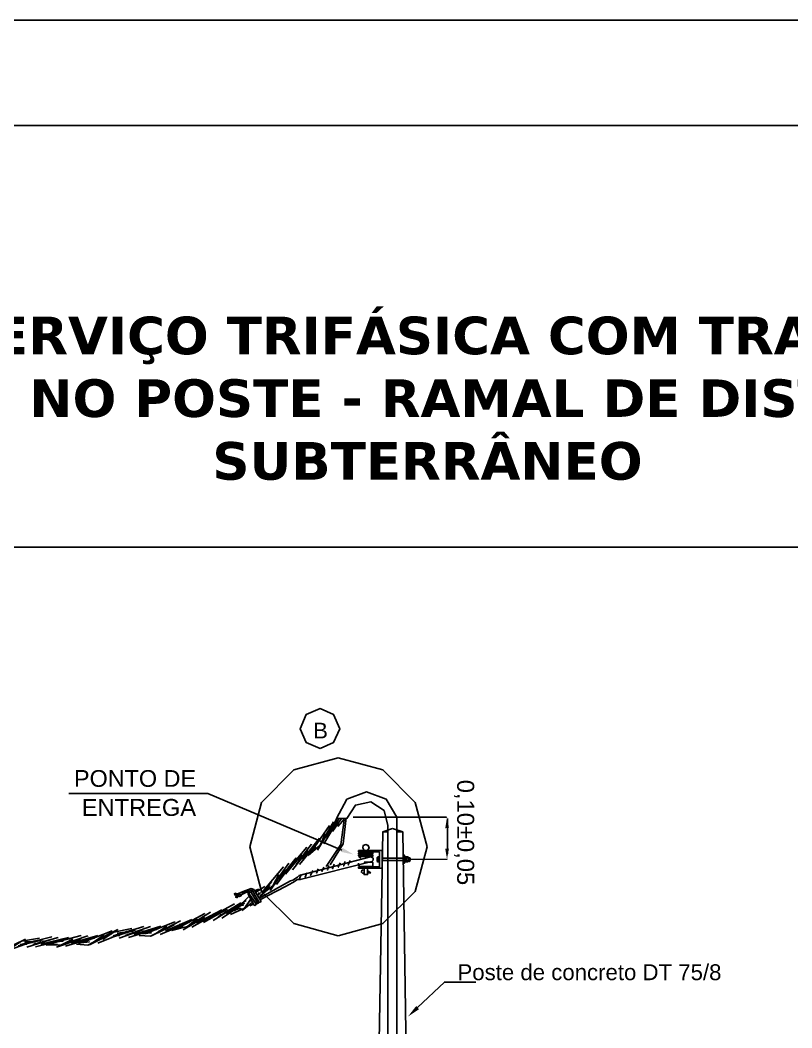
# Model space of a CAD drawing. Header units: millimetres. Extents: x 2300 to 2597, y 2140 to 2350.
# Drawn here: x 2488.2 to 2539.5, y 2283 to 2350 of the extents above; entities that cross this region are included whole.
import ezdxf

# ---------------------------------------------------------------- set-up
doc = ezdxf.new("R2010")
doc.units = ezdxf.units.MM
doc.styles.add('Arial0', font='arial.ttf', dxfattribs={"height": 1.907567})
doc.styles.get("Standard").update_dxf_attribs({"font": 'arial.ttf'})

msp = doc.modelspace()

# ---------------------------------------------------------------- hatches: boundary and pattern name
at = {"true_color": 0x000007}
for points in [[(2516.726, 2296.321), (2516.479, 2296.286), (2516.597, 2297.016)], [(2509.635, 2294.99), (2510.389, 2294.542), (2509.541, 2294.719)], [(2516.726, 2294.931), (2516.479, 2294.931), (2516.597, 2294.236)], [(2511.956, 2294.295), (2511.932, 2294.295), (2511.932, 2294.272), (2511.956, 2294.272)], [(2511.991, 2294.354), (2511.956, 2294.354), (2511.956, 2294.33), (2511.991, 2294.33)], [(2511.991, 2294.33), (2511.956, 2294.33), (2511.956, 2294.236)], [(2511.991, 2294.33), (2511.991, 2294.236), (2511.956, 2294.236)], [(2511.991, 2294.177), (2511.956, 2294.201), (2511.956, 2294.118)], [(2511.991, 2294.177), (2511.991, 2294.118), (2511.956, 2294.118)], [(2511.991, 2294.059), (2511.956, 2294.059), (2511.956, 2294.024), (2511.991, 2294.024)], [(2512.074, 2294.354), (2512.05, 2294.354), (2512.05, 2294.33), (2512.074, 2294.33)], [(2512.074, 2294.059), (2512.05, 2294.059), (2512.05, 2294.024), (2512.074, 2294.024)], [(2513.734, 2294.389), (2513.711, 2294.389), (2513.711, 2294.354), (2513.734, 2294.354)], [(2513.734, 2294.059), (2513.711, 2294.059), (2513.711, 2294.024), (2513.734, 2294.024)], [(2513.852, 2294.389), (2513.829, 2294.389), (2513.829, 2294.354), (2513.852, 2294.354)], [(2513.852, 2294.118), (2513.829, 2294.118), (2513.829, 2294.083), (2513.852, 2294.083)], [(2513.852, 2294.059), (2513.829, 2294.059), (2513.829, 2294.024), (2513.852, 2294.024)], [(2513.888, 2294.389), (2513.852, 2294.389), (2513.852, 2294.354), (2513.888, 2294.354)], [(2513.888, 2294.059), (2513.852, 2294.059), (2513.852, 2294.024), (2513.888, 2294.024)], [(2513.982, 2294.389), (2513.946, 2294.389), (2513.946, 2294.354), (2513.982, 2294.354)], [(2513.982, 2294.059), (2513.946, 2294.059), (2513.946, 2294.024), (2513.982, 2294.024)], [(2514.005, 2294.118), (2513.982, 2294.118), (2513.982, 2294.083), (2514.005, 2294.083)], [(2514.041, 2294.118), (2514.005, 2294.118), (2514.005, 2294.083), (2514.041, 2294.083)], [(2514.064, 2294.295), (2514.041, 2294.295), (2514.041, 2294.272), (2514.064, 2294.272)], [(2514.064, 2294.142), (2514.041, 2294.142), (2514.041, 2294.118), (2514.064, 2294.118)], [(2514.1, 2294.118), (2514.064, 2294.118), (2514.064, 2294.083), (2514.1, 2294.083)], [(2514.123, 2294.295), (2514.1, 2294.295), (2514.1, 2294.272), (2514.123, 2294.272)], [(2514.123, 2294.118), (2514.1, 2294.118), (2514.1, 2294.083), (2514.123, 2294.083)], [(2516.597, 2294.201), (2516.573, 2294.201), (2516.573, 2294.177), (2516.597, 2294.177)], [(2514.736, 2284.259), (2514.005, 2283.776), (2514.547, 2284.471)]]:
    msp.add_hatch(color=7, dxfattribs=at).paths.add_polyline_path(points)

# ---------------------------------------------------------------- linework, layer by layer
at = {"ltscale": 3}
for p, q in [((2300, 2350), (2597, 2350)), ((2325, 2343), (2590, 2343))]:
    msp.add_line(p, q, dxfattribs=at)
at = {"color": 7, "linetype": 'Continuous', "lineweight": -2, "true_color": 0x000007}
for points in [[(2448.243, 2314.979), (2579.957, 2314.979), (2579.957, 2314.979)], [(2513.251, 2297.016), (2512.556, 2298.218), (2511.237, 2298.7), (2509.942, 2298.218), (2509.247, 2296.945)], [(2509.6, 2294.837), (2500.683, 2298.606), (2491.448, 2298.606)], [(2512.651, 2296.462), (2512.415, 2297.464), (2511.532, 2298.041), (2510.507, 2297.829), (2509.942, 2296.945)], [(2508.186, 2295.237), (2509.058, 2296.71), (2509.058, 2296.71)], [(2508.398, 2295.261), (2509.329, 2296.804), (2509.329, 2296.804)], [(2509.753, 2296.828), (2509.541, 2295.202), (2508.552, 2293.753)], [(2508.575, 2295.65), (2509.27, 2296.945), (2509.27, 2296.945)], [(2509.883, 2296.981), (2509.694, 2295.261), (2508.823, 2293.847)], [(2508.976, 2296.074), (2509.576, 2296.945), (2509.576, 2296.945)], [(2509.942, 2296.945), (2509.247, 2296.945), (2509.247, 2296.945)], [(2509.329, 2296.804), (2509.4, 2296.945), (2509.4, 2296.945)], [(2509.329, 2296.404), (2509.812, 2296.945), (2509.812, 2296.945)], [(2509.364, 2296.945), (2509.942, 2296.945), (2509.942, 2296.945)], [(2510.354, 2297.016), (2516.573, 2297.016), (2516.573, 2297.016)], [(2513.251, 2297.016), (2513.251, 2296.168), (2513.251, 2296.168)], [(2516.632, 2296.945), (2516.632, 2294.601), (2516.632, 2294.601)], [(2507.586, 2294.754), (2508.787, 2296.462), (2508.787, 2296.462)], [(2507.974, 2294.837), (2508.846, 2296.262), (2508.846, 2296.262)], [(2508.787, 2296.133), (2508.846, 2296.192), (2508.846, 2296.192)], [(2512.015, 2278.346), (2512.321, 2296.05), (2512.651, 2296.05)], [(2512.321, 2296.05), (2512.981, 2296.262), (2512.981, 2296.262)], [(2512.651, 2296.462), (2512.651, 2296.133), (2512.651, 2296.133)], [(2512.651, 2296.133), (2512.651, 2278.346), (2512.651, 2278.346)], [(2512.981, 2296.262), (2513.652, 2296.05), (2513.652, 2296.05)], [(2513.251, 2296.168), (2513.251, 2278.346), (2513.251, 2278.346)], [(2513.923, 2278.346), (2513.652, 2296.05), (2513.251, 2296.05)], [(2506.796, 2293.871), (2508.033, 2295.379), (2508.033, 2295.379)], [(2506.985, 2294.201), (2508.128, 2295.626), (2508.128, 2295.626)], [(2507.374, 2294.484), (2508.163, 2295.167), (2508.493, 2295.921)], [(2508.375, 2295.709), (2508.434, 2295.803), (2508.434, 2295.803)], [(2508.61, 2295.744), (2508.705, 2295.838), (2508.705, 2295.838)], [(2505.96, 2293.482), (2507.279, 2295.025), (2507.279, 2295.025)], [(2506.314, 2293.518), (2507.338, 2294.813), (2507.338, 2294.813)], [(2506.561, 2293.871), (2507.586, 2295.237), (2507.586, 2295.237)], [(2507.433, 2294.566), (2507.892, 2295.025), (2507.892, 2295.025)], [(2510.719, 2294.813), (2510.719, 2294.719), (2510.719, 2294.719)], [(2512.286, 2293.635), (2512.286, 2294.813), (2510.719, 2294.813)], [(2512.109, 2294.719), (2510.719, 2294.719), (2510.719, 2294.719)], [(2512.109, 2294.719), (2512.109, 2293.73), (2510.719, 2293.73)], [(2510.754, 2294.66), (2510.754, 2294.66), (2510.719, 2294.625)], [(2511.626, 2294.66), (2510.754, 2294.66), (2510.754, 2294.66)], [(2511.32, 2294.813), (2511.414, 2294.99), (2511.355, 2295.143), (2511.202, 2295.202), (2511.025, 2295.143), (2510.99, 2294.99), (2511.084, 2294.813)], [(2511.084, 2294.719), (2511.084, 2294.66), (2511.084, 2294.66)], [(2511.32, 2294.719), (2511.32, 2294.66), (2511.32, 2294.66)], [(2511.661, 2294.625), (2511.661, 2294.66), (2511.626, 2294.66)], [(2505.265, 2292.552), (2506.443, 2294.118), (2506.443, 2294.118)], [(2505.442, 2292.905), (2506.561, 2294.33), (2506.561, 2294.33)], [(2505.866, 2293.247), (2506.95, 2294.542), (2506.95, 2294.542)], [(2506.738, 2294.201), (2506.738, 2294.213), (2506.738, 2294.213)], [(2511.508, 2294.389), (2506.773, 2293.153), (2506.773, 2293.153)], [(2511.591, 2294.083), (2506.832, 2292.882), (2506.832, 2292.882)], [(2509.482, 2294.001), (2509.364, 2293.694), (2509.364, 2293.694)], [(2509.812, 2294.083), (2509.729, 2293.789), (2509.729, 2293.789)], [(2510.154, 2294.142), (2510.024, 2293.847), (2510.024, 2293.847)], [(2510.719, 2294.625), (2510.719, 2294.566), (2510.719, 2294.566)], [(2510.719, 2294.566), (2511.661, 2294.566), (2511.661, 2294.566)], [(2510.719, 2294.507), (2510.754, 2294.507), (2510.754, 2294.566), (2510.719, 2294.566)], [(2510.719, 2294.507), (2511.661, 2294.507), (2511.661, 2294.507)], [(2510.719, 2294.507), (2510.719, 2294.448), (2510.719, 2294.448)], [(2510.719, 2294.448), (2510.754, 2294.413), (2510.754, 2294.389)], [(2510.754, 2294.413), (2511.661, 2294.413), (2511.661, 2294.413)], [(2510.872, 2294.295), (2510.754, 2294.389), (2510.754, 2294.389)], [(2511.626, 2294.024), (2511.084, 2294.024), (2511.084, 2294.024)], [(2511.591, 2294.083), (2511.685, 2294.177), (2511.685, 2294.295), (2511.626, 2294.354), (2511.508, 2294.389)], [(2511.567, 2294.083), (2511.626, 2294.059), (2511.626, 2294.059)], [(2511.626, 2294.389), (2511.591, 2294.389), (2511.591, 2294.389)], [(2511.661, 2294.566), (2511.626, 2294.566), (2511.626, 2294.507), (2511.661, 2294.507)], [(2511.626, 2294.389), (2511.661, 2294.413), (2511.661, 2294.448)], [(2511.661, 2293.965), (2511.661, 2294.001), (2511.626, 2294.059)], [(2511.661, 2294.566), (2511.661, 2294.625), (2511.661, 2294.625)], [(2511.661, 2294.448), (2511.661, 2294.507), (2511.661, 2294.507)], [(2511.991, 2294.389), (2511.956, 2294.354), (2511.956, 2294.354)], [(2511.991, 2294.389), (2511.956, 2294.354), (2511.991, 2294.295)], [(2511.956, 2294.083), (2511.956, 2294.354), (2511.956, 2294.354)], [(2511.991, 2294.142), (2511.956, 2294.083), (2511.991, 2294.059)], [(2511.956, 2294.083), (2511.991, 2294.059), (2511.991, 2294.059)], [(2512.109, 2294.389), (2511.991, 2294.389), (2511.991, 2294.389)], [(2511.991, 2294.295), (2511.991, 2294.142), (2511.991, 2294.142)], [(2511.991, 2294.295), (2512.109, 2294.295), (2512.109, 2294.295)], [(2511.991, 2294.142), (2511.991, 2294.154), (2511.991, 2294.154)], [(2511.991, 2294.142), (2512.109, 2294.142), (2512.109, 2294.142)], [(2511.991, 2294.059), (2512.109, 2294.059), (2512.109, 2294.059)], [(2512.109, 2294.059), (2512.109, 2294.389), (2512.109, 2294.389)], [(2512.109, 2294.389), (2512.109, 2294.059), (2512.109, 2294.059)], [(2512.286, 2294.295), (2513.675, 2294.295), (2513.675, 2294.295)], [(2512.286, 2294.142), (2513.675, 2294.142), (2513.675, 2294.142)], [(2513.888, 2294.389), (2513.77, 2294.389), (2513.77, 2294.389)], [(2513.77, 2294.059), (2513.77, 2294.389), (2513.77, 2294.389)], [(2513.77, 2294.389), (2513.77, 2294.083), (2513.77, 2294.083)], [(2513.888, 2294.33), (2513.77, 2294.33), (2513.77, 2294.33)], [(2513.888, 2294.142), (2513.77, 2294.142), (2513.77, 2294.142)], [(2513.77, 2294.059), (2513.888, 2294.059), (2513.888, 2294.059)], [(2514.005, 2294.389), (2513.888, 2294.389), (2513.888, 2294.389)], [(2513.888, 2294.354), (2513.888, 2294.389), (2513.888, 2294.389)], [(2513.888, 2294.33), (2513.888, 2294.389), (2513.888, 2294.389)], [(2513.888, 2294.389), (2513.888, 2294.083), (2513.888, 2294.083)], [(2513.888, 2294.059), (2513.888, 2294.389), (2513.888, 2294.389)], [(2513.888, 2294.354), (2513.888, 2294.083), (2513.888, 2294.083)], [(2514.005, 2294.33), (2513.888, 2294.33), (2513.888, 2294.33)], [(2513.888, 2294.142), (2513.888, 2294.33), (2513.888, 2294.33)], [(2513.888, 2294.295), (2513.888, 2294.33), (2513.888, 2294.33)], [(2513.888, 2294.142), (2513.888, 2294.201), (2513.888, 2294.201)], [(2514.005, 2294.142), (2513.888, 2294.142), (2513.888, 2294.142)], [(2513.888, 2294.059), (2513.888, 2294.142), (2513.888, 2294.142)], [(2513.888, 2294.059), (2513.888, 2294.083), (2513.888, 2294.083)], [(2513.888, 2294.059), (2514.005, 2294.059), (2514.005, 2294.059)], [(2514.005, 2294.33), (2514.005, 2294.389), (2514.005, 2294.389)], [(2514.005, 2294.354), (2514.005, 2294.389), (2514.005, 2294.389)], [(2514.005, 2294.354), (2514.005, 2294.083), (2514.005, 2294.083)], [(2514.064, 2294.33), (2514.064, 2294.295), (2514.041, 2294.33), (2514.041, 2294.295), (2514.005, 2294.33), (2514.005, 2294.295)], [(2514.005, 2294.295), (2514.005, 2294.33), (2514.005, 2294.33)], [(2514.005, 2294.142), (2514.005, 2294.33), (2514.005, 2294.33)], [(2514.041, 2294.142), (2514.005, 2294.201), (2514.005, 2294.201)], [(2514.064, 2294.142), (2514.005, 2294.142), (2514.005, 2294.142)], [(2514.005, 2294.059), (2514.005, 2294.142), (2514.005, 2294.142)], [(2514.005, 2294.059), (2514.005, 2294.083), (2514.005, 2294.083)], [(2514.064, 2294.142), (2514.041, 2294.33), (2514.041, 2294.33)], [(2514.041, 2294.142), (2514.041, 2294.295), (2514.041, 2294.295)], [(2514.1, 2294.142), (2514.064, 2294.33), (2514.064, 2294.33)], [(2514.1, 2294.295), (2514.064, 2294.33), (2514.064, 2294.33)], [(2514.064, 2294.142), (2514.064, 2294.295), (2514.064, 2294.295)], [(2514.1, 2294.142), (2514.064, 2294.142), (2514.064, 2294.142)], [(2514.123, 2294.142), (2514.1, 2294.33), (2514.1, 2294.33)], [(2514.158, 2294.33), (2514.158, 2294.295), (2514.123, 2294.33), (2514.123, 2294.295), (2514.1, 2294.33), (2514.1, 2294.295)], [(2514.1, 2294.142), (2514.1, 2294.295), (2514.1, 2294.295)], [(2514.158, 2294.142), (2514.1, 2294.142), (2514.1, 2294.142)], [(2514.158, 2294.142), (2514.123, 2294.33), (2514.123, 2294.33)], [(2514.123, 2294.142), (2514.123, 2294.295), (2514.123, 2294.295)], [(2514.158, 2294.295), (2514.158, 2294.33), (2514.158, 2294.33)], [(2514.158, 2294.142), (2514.158, 2294.33), (2514.158, 2294.33)], [(2514.158, 2294.142), (2514.158, 2294.295), (2514.158, 2294.295)], [(2514.158, 2294.142), (2514.158, 2294.295), (2514.158, 2294.295)], [(2514.158, 2294.201), (2516.597, 2294.236), (2516.597, 2294.236)], [(2514.158, 2294.142), (2514.158, 2294.154), (2514.158, 2294.154)], [(2504.299, 2292.033), (2505.713, 2293.73), (2505.713, 2293.73)], [(2504.841, 2292.151), (2505.807, 2293.541), (2505.807, 2293.541)], [(2505.053, 2292.552), (2506.078, 2293.965), (2506.078, 2293.965)], [(2505.713, 2293.423), (2505.748, 2293.423), (2505.748, 2293.423)], [(2507.279, 2293.329), (2507.162, 2293.035), (2507.162, 2293.035)], [(2507.68, 2293.482), (2507.527, 2293.153), (2507.527, 2293.153)], [(2508.033, 2293.6), (2507.916, 2293.306), (2507.916, 2293.306)], [(2508.398, 2293.694), (2508.281, 2293.423), (2508.281, 2293.423)], [(2508.728, 2293.812), (2508.646, 2293.518), (2508.646, 2293.518)], [(2508.728, 2293.812), (2508.646, 2293.518), (2508.646, 2293.518)], [(2509.093, 2293.906), (2508.976, 2293.6), (2508.976, 2293.6)], [(2510.719, 2293.965), (2510.719, 2293.847), (2510.719, 2293.847)], [(2510.719, 2293.847), (2510.754, 2293.789), (2510.778, 2293.753)], [(2510.719, 2293.73), (2510.719, 2293.635), (2510.719, 2293.635)], [(2512.286, 2293.635), (2510.719, 2293.635), (2510.719, 2293.635)], [(2510.778, 2293.753), (2511.591, 2293.753), (2511.591, 2293.753)], [(2511.025, 2293.518), (2510.931, 2293.482), (2510.907, 2293.365), (2510.966, 2293.306)], [(2511.084, 2293.482), (2511.025, 2293.518), (2511.025, 2293.518)], [(2511.084, 2293.753), (2511.084, 2293.73), (2511.084, 2293.73)], [(2511.084, 2293.635), (2511.084, 2293.211), (2511.084, 2293.211)], [(2511.32, 2293.753), (2511.32, 2293.73), (2511.32, 2293.73)], [(2511.32, 2293.635), (2511.32, 2293.211), (2511.32, 2293.211)], [(2511.355, 2293.447), (2511.32, 2293.447), (2511.32, 2293.447)], [(2511.532, 2293.329), (2511.32, 2293.306), (2511.32, 2293.306)], [(2511.532, 2293.329), (2511.355, 2293.447), (2511.355, 2293.447)], [(2511.591, 2293.753), (2511.661, 2293.789), (2511.661, 2293.847)], [(2511.661, 2293.847), (2511.661, 2293.965), (2511.661, 2293.965)], [(2503.993, 2291.798), (2504.935, 2292.693), (2504.935, 2292.693)], [(2504.146, 2291.798), (2505.018, 2292.458), (2505.418, 2293.211)], [(2506.196, 2292.787), (2504.24, 2291.704), (2504.24, 2291.704)], [(2505.866, 2292.422), (2506.349, 2292.693), (2506.349, 2292.693)], [(2506.349, 2292.846), (2506.196, 2292.787), (2506.196, 2292.787)], [(2506.655, 2293.035), (2506.349, 2292.846), (2506.349, 2292.846)], [(2506.349, 2292.693), (2506.655, 2292.882), (2506.655, 2292.882)], [(2506.773, 2293.153), (2506.655, 2293.035), (2506.655, 2293.035)], [(2506.832, 2292.882), (2506.655, 2292.882), (2506.655, 2292.882)], [(2506.891, 2293.211), (2506.773, 2292.882), (2506.773, 2292.882)], [(2511.084, 2293.306), (2510.966, 2293.306), (2510.966, 2293.306)], [(2511.084, 2293.211), (2511.32, 2293.211), (2511.32, 2293.211)], [(2502.485, 2291.975), (2502.462, 2291.939), (2502.462, 2291.916), (2502.485, 2291.916)], [(2502.756, 2291.88), (2502.485, 2291.975), (2502.485, 2291.975)], [(2502.886, 2292.01), (2502.674, 2291.939), (2502.674, 2291.939)], [(2503.157, 2292.128), (2502.886, 2292.01), (2502.886, 2292.01)], [(2502.968, 2292.01), (2502.886, 2292.01), (2502.886, 2292.01)], [(2503.216, 2292.01), (2502.945, 2291.88), (2502.945, 2291.88)], [(2503.004, 2292.01), (2502.968, 2292.01), (2502.968, 2292.01)], [(2503.004, 2292.01), (2503.063, 2291.975), (2503.098, 2292.01)], [(2503.216, 2292.01), (2503.027, 2292.01), (2503.027, 2292.01)], [(2503.64, 2292.128), (2503.392, 2292.222), (2503.157, 2292.128)], [(2503.216, 2292.128), (2503.157, 2292.128), (2503.157, 2292.128)], [(2503.275, 2292.092), (2503.216, 2292.128), (2503.216, 2292.128)], [(2503.451, 2292.092), (2503.216, 2292.01), (2503.216, 2292.01)], [(2503.275, 2292.092), (2503.333, 2292.092), (2503.333, 2292.128)], [(2503.51, 2292.033), (2503.428, 2292.128), (2503.298, 2292.092)], [(2503.451, 2291.939), (2503.428, 2291.975), (2503.369, 2291.975), (2503.369, 2291.916)], [(2503.757, 2292.222), (2503.569, 2292.281), (2503.392, 2292.222)], [(2503.569, 2292.01), (2503.545, 2292.033), (2503.487, 2292.033), (2503.451, 2292.01), (2503.451, 2291.939)], [(2503.663, 2292.128), (2503.569, 2292.187), (2503.569, 2292.187)], [(2503.663, 2292.069), (2503.64, 2292.128), (2503.569, 2292.092), (2503.569, 2292.01)], [(2503.993, 2291.339), (2503.569, 2292.01), (2503.569, 2292.01)], [(2503.663, 2292.128), (2504.087, 2291.397), (2504.087, 2291.397)], [(2503.757, 2292.222), (2504.205, 2291.468), (2504.205, 2291.468)], [(2503.781, 2292.128), (2504.087, 2292.246), (2504.087, 2292.246)], [(2503.852, 2292.01), (2504.476, 2292.422), (2504.476, 2292.422)], [(2503.97, 2291.821), (2504.123, 2292.01), (2504.123, 2292.01)], [(2504.087, 2291.609), (2504.806, 2292.493), (2504.806, 2292.493)], [(2504.146, 2291.527), (2505.866, 2292.422), (2505.866, 2292.422)], [(2501.378, 2290.408), (2502.886, 2291.339), (2502.886, 2291.339)], [(2501.614, 2290.314), (2503.121, 2291.315), (2503.121, 2291.315)], [(2501.92, 2290.62), (2503.239, 2291.492), (2503.239, 2291.492)], [(2502.191, 2290.561), (2503.121, 2290.985), (2503.545, 2291.586)], [(2502.462, 2290.773), (2503.428, 2291.763), (2503.428, 2291.763)], [(2502.485, 2291.916), (2502.485, 2291.857), (2502.485, 2291.857)], [(2502.485, 2291.857), (2502.521, 2291.857), (2502.521, 2291.916), (2502.485, 2291.916)], [(2502.697, 2291.821), (2502.485, 2291.857), (2502.485, 2291.857)], [(2502.615, 2291.857), (2502.544, 2291.739), (2502.544, 2291.739)], [(2502.544, 2291.739), (2502.544, 2291.704), (2502.615, 2291.704)], [(2502.674, 2291.704), (2502.674, 2291.704), (2502.638, 2291.739), (2502.615, 2291.739), (2502.615, 2291.704)], [(2502.615, 2291.704), (2502.615, 2291.704), (2502.638, 2291.668), (2502.674, 2291.704)], [(2502.697, 2291.821), (2502.674, 2291.704), (2502.674, 2291.704)], [(2502.697, 2291.821), (2502.792, 2291.763), (2502.886, 2291.798), (2502.945, 2291.88)], [(2502.756, 2291.88), (2502.792, 2291.88), (2502.85, 2291.916)], [(2502.945, 2291.88), (2502.756, 2291.88), (2502.756, 2291.88)], [(2502.968, 2290.832), (2503.663, 2291.374), (2503.663, 2291.374)], [(2503.239, 2291.162), (2503.569, 2291.551), (2503.569, 2291.551)], [(2503.333, 2291.315), (2503.392, 2291.315), (2503.392, 2291.315)], [(2503.369, 2291.916), (2503.781, 2291.185), (2503.781, 2291.185)], [(2503.369, 2291.339), (2503.392, 2291.339), (2503.392, 2291.339)], [(2503.451, 2291.939), (2503.875, 2291.28), (2503.875, 2291.28)], [(2503.451, 2291.492), (2503.51, 2291.492), (2503.51, 2291.492)], [(2503.875, 2291.28), (2503.911, 2291.256), (2503.934, 2291.256), (2503.993, 2291.28), (2503.993, 2291.339)], [(2503.993, 2291.339), (2504.028, 2291.315), (2504.052, 2291.315), (2504.087, 2291.339), (2504.087, 2291.397)], [(2504.087, 2291.645), (2504.24, 2291.704), (2504.24, 2291.704)], [(2504.087, 2291.397), (2504.123, 2291.374), (2504.146, 2291.374), (2504.205, 2291.397), (2504.205, 2291.468)], [(2499.411, 2289.807), (2500.86, 2290.714), (2500.86, 2290.714)], [(2499.623, 2289.713), (2501.402, 2290.714), (2501.402, 2290.714)], [(2499.929, 2289.984), (2501.614, 2290.856), (2501.614, 2290.856)], [(2500.412, 2290.019), (2501.979, 2290.914), (2501.979, 2290.914)], [(2500.589, 2290.231), (2502.462, 2291.256), (2502.462, 2291.256)], [(2501.037, 2290.161), (2502.462, 2291.044), (2502.462, 2291.044)], [(2501.767, 2290.773), (2501.861, 2290.797), (2501.861, 2290.797)], [(2501.885, 2290.856), (2501.944, 2290.856), (2501.944, 2290.856)], [(2501.885, 2290.856), (2501.944, 2290.856), (2501.944, 2290.856)], [(2502.002, 2290.679), (2502.097, 2290.738), (2502.097, 2290.738)], [(2502.344, 2290.95), (2502.426, 2290.985), (2502.426, 2290.985)], [(2502.521, 2290.856), (2502.886, 2290.985), (2502.886, 2290.985)], [(2502.792, 2291.126), (2503.063, 2291.185), (2503.063, 2291.185)], [(2503.487, 2291.126), (2503.757, 2291.256), (2503.757, 2291.256)], [(2503.781, 2291.185), (2503.816, 2291.162), (2503.852, 2291.185), (2503.875, 2291.221), (2503.875, 2291.28)], [(2496.513, 2289.265), (2498.504, 2290.078), (2498.504, 2290.078)], [(2497.338, 2289.348), (2498.869, 2290.137), (2498.869, 2290.137)], [(2497.515, 2289.23), (2499.446, 2290.043), (2499.446, 2290.043)], [(2497.88, 2289.477), (2499.623, 2290.231), (2499.623, 2290.231)], [(2498.292, 2289.501), (2499.329, 2289.748), (2499.988, 2290.29)], [(2498.657, 2289.619), (2500.495, 2290.62), (2500.495, 2290.62)], [(2498.81, 2289.89), (2499.411, 2290.043), (2499.411, 2290.043)], [(2499.046, 2289.536), (2500.471, 2290.373), (2500.471, 2290.373)], [(2499.776, 2290.137), (2499.894, 2290.161), (2499.894, 2290.161)], [(2500.012, 2290.043), (2500.141, 2290.078), (2500.141, 2290.078)], [(2500.353, 2290.314), (2500.412, 2290.314), (2500.412, 2290.314)], [(2500.554, 2290.231), (2501.013, 2290.373), (2501.013, 2290.373)], [(2500.836, 2290.467), (2501.343, 2290.62), (2501.343, 2290.62)], [(2501.496, 2290.526), (2501.59, 2290.561), (2501.59, 2290.561)], [(2492.355, 2288.688), (2494.322, 2289.477), (2494.322, 2289.477)], [(2493.168, 2288.782), (2494.711, 2289.56), (2494.711, 2289.56)], [(2493.38, 2288.653), (2495.347, 2289.442), (2495.347, 2289.442)], [(2493.71, 2288.9), (2494.44, 2289.383), (2495.642, 2289.619)], [(2494.252, 2289.018), (2495.889, 2289.536), (2495.889, 2289.536)], [(2494.405, 2289.136), (2496.431, 2289.748), (2496.431, 2289.748)], [(2494.652, 2289.324), (2495.194, 2289.383), (2495.194, 2289.383)], [(2494.805, 2288.994), (2496.372, 2289.536), (2496.372, 2289.536)], [(2495.194, 2289.171), (2496.878, 2289.748), (2496.878, 2289.748)], [(2495.406, 2289.018), (2497.397, 2289.619), (2497.397, 2289.619)], [(2495.642, 2289.407), (2495.736, 2289.407), (2495.736, 2289.407)], [(2495.759, 2289.23), (2497.573, 2289.772), (2497.573, 2289.772)], [(2495.854, 2289.289), (2495.972, 2289.324), (2495.972, 2289.324)], [(2496.125, 2289.171), (2496.878, 2289.112), (2497.244, 2289.289), (2497.962, 2289.772)], [(2496.242, 2289.265), (2496.937, 2289.348), (2496.937, 2289.348)], [(2496.513, 2289.407), (2497.303, 2289.56), (2497.303, 2289.56)], [(2496.937, 2289.136), (2498.445, 2289.866), (2498.445, 2289.866)], [(2497.42, 2289.442), (2497.538, 2289.477), (2497.538, 2289.477)], [(2497.727, 2289.654), (2497.844, 2289.678), (2497.844, 2289.678)], [(2497.962, 2289.56), (2498.092, 2289.595), (2498.092, 2289.595)], [(2498.292, 2289.501), (2499.022, 2289.748), (2499.022, 2289.748)], [(2499.505, 2289.89), (2499.623, 2289.925), (2499.623, 2289.925)], [(2487.019, 2288.17), (2488.562, 2288.924), (2488.562, 2288.924)], [(2487.196, 2288.087), (2489.187, 2288.806), (2489.187, 2288.806)], [(2487.561, 2288.3), (2488.292, 2288.782), (2489.493, 2288.994)], [(2488.08, 2288.476), (2489.729, 2288.865), (2489.729, 2288.865)], [(2488.256, 2288.57), (2490.306, 2289.077), (2490.306, 2289.077)], [(2488.492, 2288.747), (2489.045, 2288.747), (2489.045, 2288.747)], [(2488.645, 2288.382), (2490.212, 2288.865), (2490.212, 2288.865)], [(2489.045, 2288.57), (2490.73, 2289.018), (2490.73, 2289.018)], [(2489.163, 2288.629), (2489.246, 2288.629), (2489.246, 2288.629)], [(2489.222, 2288.417), (2491.236, 2288.9), (2491.236, 2288.9)], [(2489.493, 2288.782), (2489.587, 2288.782), (2489.587, 2288.782)], [(2489.587, 2288.594), (2491.425, 2289.018), (2491.425, 2289.018)], [(2489.705, 2288.653), (2489.823, 2288.653), (2489.823, 2288.653)], [(2489.941, 2288.512), (2490.965, 2288.535), (2491.719, 2288.924)], [(2490.094, 2288.594), (2492.261, 2289.171), (2492.261, 2289.171)], [(2490.306, 2288.724), (2491.06, 2288.782), (2491.06, 2288.782)], [(2490.636, 2288.382), (2492.202, 2288.924), (2492.202, 2288.924)], [(2491.036, 2288.57), (2492.72, 2289.136), (2492.72, 2289.136)], [(2491.177, 2288.653), (2491.272, 2288.653), (2491.272, 2288.653)], [(2491.236, 2288.453), (2493.227, 2289.053), (2493.227, 2289.053)], [(2491.484, 2288.841), (2491.578, 2288.841), (2491.578, 2288.841)], [(2491.601, 2288.653), (2493.38, 2289.171), (2493.38, 2289.171)], [(2491.696, 2288.724), (2491.813, 2288.724), (2491.813, 2288.724)], [(2491.967, 2288.594), (2492.72, 2288.512), (2493.086, 2288.724), (2493.804, 2289.207)], [(2492.084, 2288.653), (2492.815, 2288.747), (2492.815, 2288.747)], [(2492.355, 2288.841), (2493.145, 2288.994), (2493.145, 2288.994)], [(2492.815, 2288.535), (2494.287, 2289.265), (2494.287, 2289.265)], [(2493.298, 2288.865), (2493.38, 2288.9), (2493.38, 2288.9)], [(2493.592, 2289.077), (2493.686, 2289.112), (2493.686, 2289.112)], [(2494.405, 2289.136), (2494.829, 2289.171), (2494.829, 2289.171)], [(2495.312, 2289.23), (2495.43, 2289.23), (2495.43, 2289.23)], [(2488.221, 2288.57), (2488.645, 2288.594), (2488.645, 2288.594)], [(2490.306, 2288.57), (2490.671, 2288.594), (2490.671, 2288.594)], [(2514.641, 2284.377), (2516.42, 2286.061), (2518.505, 2286.061)]]:
    msp.add_lwpolyline(points, dxfattribs=at)
for points in [[(2508.163, 2301.598), (2509.058, 2301.987), (2509.459, 2302.894), (2509.058, 2303.86), (2508.163, 2304.248), (2507.221, 2303.86), (2506.832, 2302.894), (2507.221, 2301.987)], [(2509.364, 2289.136), (2512.321, 2289.96), (2514.488, 2292.092), (2515.277, 2295.049), (2514.488, 2298.005), (2512.321, 2300.173), (2509.364, 2300.962), (2506.408, 2300.173), (2504.264, 2298.005), (2503.487, 2295.049), (2504.264, 2292.092), (2506.408, 2289.96)], [(2513.675, 2294.507), (2513.675, 2293.965), (2513.77, 2293.965), (2513.77, 2294.507)], [(2514.064, 2294.295), (2514.041, 2294.295), (2514.041, 2294.272), (2514.064, 2294.272)], [(2514.123, 2294.295), (2514.1, 2294.295), (2514.1, 2294.272), (2514.123, 2294.272)], [(2514.123, 2294.118), (2514.1, 2294.118), (2514.1, 2294.083), (2514.123, 2294.083)]]:
    msp.add_lwpolyline(points, close=True, dxfattribs=at)

# ---------------------------------------------------------------- texts
at = {"color": 7, "true_color": 0x000007, "style": 'Arial0'}
for s, height, p in [('B', 1.046, (2507.703, 2302.258)), ('PONTO DE', 1.1128, (2491.79, 2299.042)), ('ENTREGA', 1.1256, (2492.308, 2297.11)), ('Poste de concreto DT 75/8', 1.05662, (2517.292, 2286.191))]:
    msp.add_text(s, height=height, dxfattribs=at).set_placement(p)
msp.add_text('0,10±0,05', height=1.1298, rotation=270, dxfattribs=at).set_placement((2517.274, 2299.513))
at = {"insert": (2457.028, 2330.294), "char_height": 2.5, "attachment_point": 1}
msp.add_mtext_dynamic_manual_height_columns('\\pi0.98327;{\\fVerdana|b1|i0|c0|p34;ENTRADA DE SERVIÇO TRIFÁSICA COM TRAVESSIA DE RUA\\P\\pi10.25039;  MEDIÇÃO NO POSTE - RAMAL DE DISTRIBUIÇÃO \\P\\pi43.96345;SUBTERRÂNEO}', width=116.35035, gutter_width=12.5, heights=[0], dxfattribs=at)

doc.saveas('drawing.dxf')
